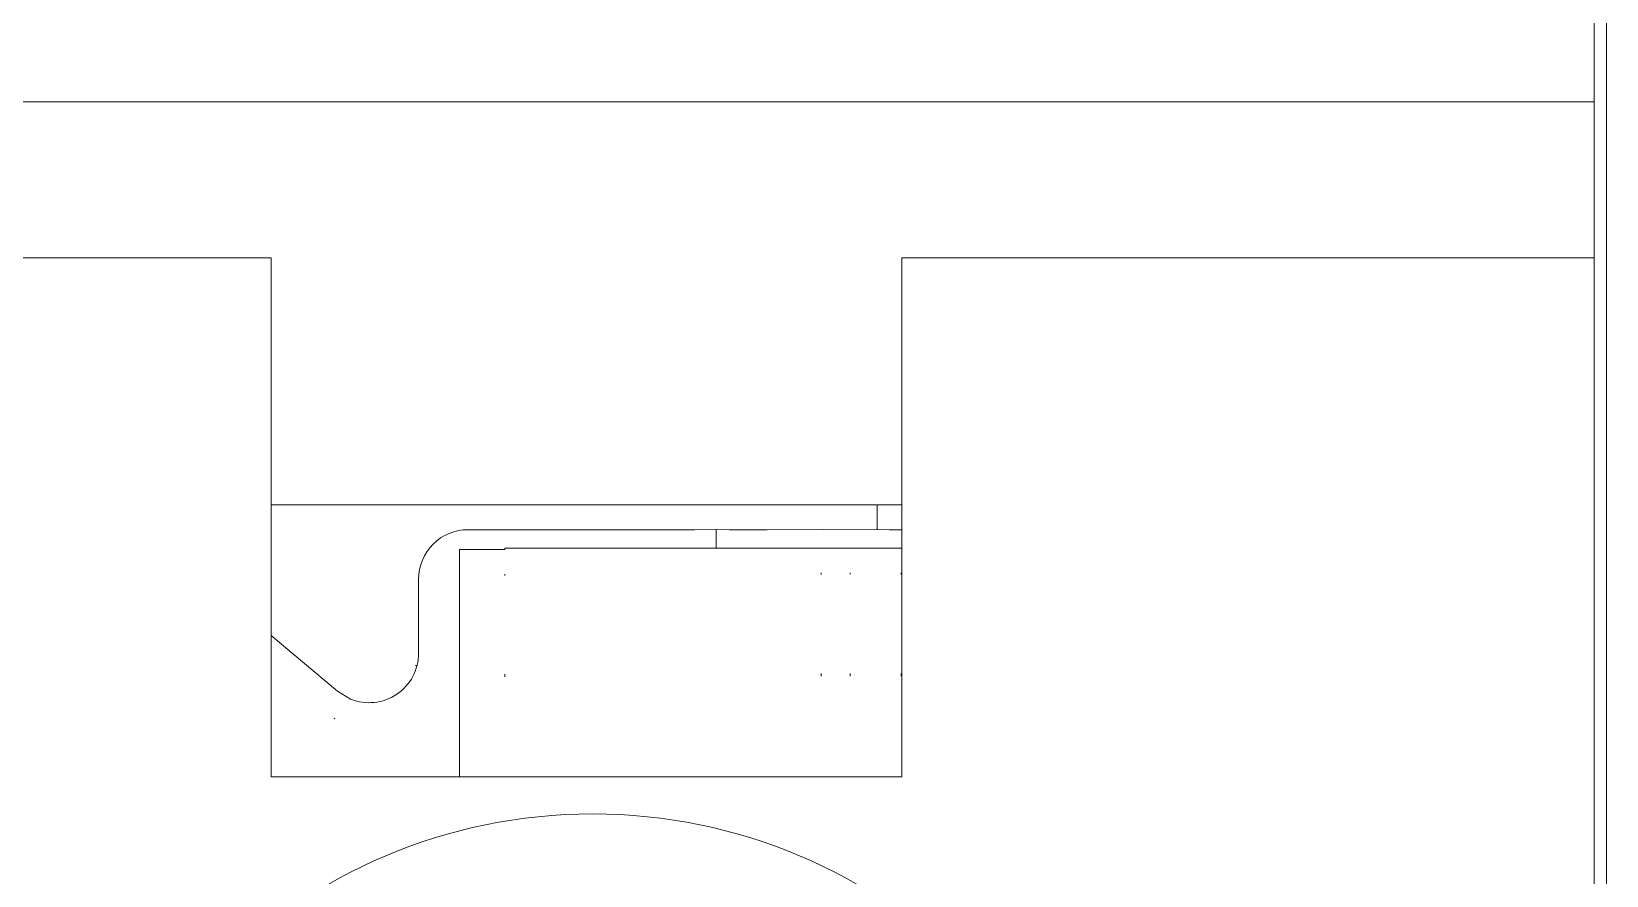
# Model space of a CAD drawing. Header units: inches. Extents: x 17 to 3130, y 15 to 659.
# Drawn here: x 1135.44 to 1141.81, y 208.08 to 211.5 of the extents above; entities that cross this region are included whole.
import ezdxf

# ---------------------------------------------------------------- set-up
doc = ezdxf.new("R2010")
doc.units = ezdxf.units.IN
doc.header["$MEASUREMENT"] = 0
doc.layers.add('Ebene 1', color=7, linetype='Continuous')

msp = doc.modelspace()

# ---------------------------------------------------------------- linework, layer by layer
at = {"layer": 'Ebene 1', "lineweight": 9}
for points in [[(1141.76414, 212.38024), (1141.76414, 212.38024), (1141.76414, 211.21074), (1141.76414, 211.21074)], [(1141.81414, 211.78014), (1141.81414, 211.78014), (1141.81414, 205.95524), (1141.81414, 205.95524)], [(1141.76414, 211.21074), (1141.76414, 211.21074), (1129.86414, 211.21074), (1129.86414, 211.21074)], [(1141.76414, 211.21074), (1141.76414, 211.21074), (1141.76414, 211.21074), (1141.76414, 211.21074)], [(1141.76414, 210.58014), (1141.76414, 210.58014), (1141.76414, 211.21074), (1141.76414, 211.21074)], [(1136.41414, 210.58014), (1136.41414, 210.58014), (1133.76414, 210.58014), (1133.76414, 210.58014)], [(1136.41414, 210.58014), (1136.41414, 210.58014), (1136.41414, 210.58014), (1136.41414, 210.58014)], [(1136.41414, 208.48014), (1136.41414, 208.48014), (1136.41414, 210.58014), (1136.41414, 210.58014)], [(1138.96404, 208.48014), (1138.96404, 208.48014), (1138.96414, 210.58014), (1138.96414, 210.58014)], [(1138.96414, 210.58014), (1138.96414, 210.58014), (1138.96414, 210.58014), (1138.96414, 210.58014)], [(1141.76414, 210.58014), (1141.76414, 210.58014), (1138.96414, 210.58014), (1138.96414, 210.58014)], [(1138.96414, 210.58014), (1138.96414, 210.58014), (1138.96414, 210.58014), (1138.96414, 210.58014)], [(1141.76414, 210.58014), (1141.76414, 210.58014), (1141.76414, 210.58014), (1141.76414, 210.58014)], [(1141.76414, 210.58014), (1141.76414, 210.58014), (1141.76414, 205.95524), (1141.76414, 205.95524)], [(1136.41414, 209.58014), (1136.41414, 209.58014), (1136.41414, 209.58014), (1136.41414, 209.58014)], [(1138.96414, 209.58004), (1138.96414, 209.58004), (1136.41414, 209.58014), (1136.41414, 209.58014)], [(1138.86414, 209.58014), (1138.86414, 209.58014), (1138.86414, 209.58014), (1138.86414, 209.58014)], [(1138.86414, 209.48004), (1138.86414, 209.48004), (1138.86414, 209.58014), (1138.86414, 209.58014)], [(1136.41414, 208.48014), (1136.41414, 208.48014), (1136.41414, 208.48014), (1136.41414, 208.48014)], [(1138.96404, 208.48014), (1138.96404, 208.48014), (1136.41414, 208.48014), (1136.41414, 208.48014)]]:
    msp.add_open_spline(points, degree=3, dxfattribs=at)
at = {"layer": 'Ebene 1', "color": 30, "lineweight": 9}
for points in [[(1137.21014, 209.48014), (1137.15714, 209.48014), (1137.10634, 209.45904), (1137.06864, 209.42164), (1137.06864, 209.42164), (1137.03124, 209.38404), (1137.01034, 209.33324), (1137.01024, 209.28024)], [(1136.73514, 208.79484), (1136.79674, 208.76984), (1136.86674, 208.77704), (1136.92204, 208.81434), (1136.92204, 208.81434), (1136.97714, 208.85144), (1137.01024, 208.91364), (1137.01034, 208.98024)]]:
    msp.add_open_spline(points, degree=3, knots=[0, 0, 0, 0, 0.5, 0.5, 0.5, 0.5, 1, 1, 1, 1], dxfattribs=at)
for points in [[(1137.21014, 209.48014), (1137.21014, 209.48014), (1137.21014, 209.48014), (1137.21014, 209.48014)], [(1137.21014, 209.48014), (1137.21014, 209.48014), (1137.91414, 209.48014), (1137.91414, 209.48014)], [(1137.91414, 209.48014), (1137.91414, 209.48014), (1137.91414, 209.48014), (1137.91414, 209.48014)], [(1137.91414, 209.48014), (1137.91414, 209.48014), (1138.12624, 209.48004), (1138.12624, 209.48004)], [(1138.12624, 209.48004), (1138.12624, 209.48004), (1138.21414, 209.48024), (1138.21414, 209.48024)], [(1138.12624, 209.48004), (1138.12624, 209.48004), (1138.12624, 209.48004), (1138.12624, 209.48004)], [(1138.21414, 209.48024), (1138.21414, 209.48024), (1138.21414, 209.48024), (1138.21414, 209.48024)], [(1138.26744, 209.48014), (1138.26744, 209.48014), (1138.21414, 209.48024), (1138.21414, 209.48024)], [(1138.21414, 209.48024), (1138.21414, 209.48024), (1138.21414, 209.48024), (1138.21414, 209.48024)], [(1138.21414, 209.40514), (1138.21414, 209.40514), (1138.21414, 209.48024), (1138.21414, 209.48024)], [(1138.26744, 209.48014), (1138.26744, 209.48014), (1138.26744, 209.48014), (1138.26744, 209.48014)], [(1138.41914, 209.48014), (1138.41914, 209.48014), (1138.26744, 209.48014), (1138.26744, 209.48014)], [(1138.64614, 209.48024), (1138.64614, 209.48024), (1138.41914, 209.48014), (1138.41914, 209.48014)], [(1138.41914, 209.48014), (1138.41914, 209.48014), (1138.41914, 209.48014), (1138.41914, 209.48014)], [(1138.64614, 209.48024), (1138.64614, 209.48024), (1138.64614, 209.48024), (1138.64614, 209.48024)], [(1138.91414, 209.48014), (1138.91414, 209.48014), (1138.64614, 209.48024), (1138.64614, 209.48024)], [(1138.91414, 209.48014), (1138.91414, 209.48014), (1138.91414, 209.48014), (1138.91414, 209.48014)], [(1138.96414, 209.48014), (1138.96414, 209.48014), (1138.91414, 209.48014), (1138.91414, 209.48014)], [(1137.01024, 209.28024), (1137.01024, 209.28024), (1137.01024, 209.28024), (1137.01024, 209.28024)], [(1137.01034, 208.98024), (1137.01034, 208.98024), (1137.01024, 209.28024), (1137.01024, 209.28024)], [(1136.41414, 209.05144), (1136.41414, 209.05144), (1136.41414, 209.05144), (1136.41414, 209.05144)], [(1136.41414, 209.05144), (1136.41414, 209.05144), (1136.54114, 208.94504), (1136.54114, 208.94504)], [(1136.54114, 208.94504), (1136.54114, 208.94504), (1136.54114, 208.94504), (1136.54114, 208.94504)], [(1136.54114, 208.94504), (1136.54114, 208.94504), (1136.68174, 208.82694), (1136.68174, 208.82694)], [(1136.68174, 208.82694), (1136.68174, 208.82694), (1136.68174, 208.82694), (1136.68174, 208.82694)], [(1136.68174, 208.82694), (1136.68174, 208.82694), (1136.73514, 208.79484), (1136.73514, 208.79484)]]:
    msp.add_open_spline(points, degree=3, dxfattribs=at)
at = {"layer": 'Ebene 1', "color": 253, "lineweight": 9}
for points in [[(1137.17544, 209.40024), (1137.17544, 209.40024), (1137.17544, 209.40024), (1137.17544, 209.40024)], [(1137.17544, 209.40024), (1137.17544, 209.40024), (1137.17544, 208.48004), (1137.17544, 208.48004)], [(1137.17544, 209.40024), (1137.17544, 209.40024), (1137.17544, 209.40024), (1137.17544, 209.40024)], [(1137.17544, 209.40024), (1137.17544, 209.40024), (1137.22314, 209.40024), (1137.22314, 209.40024)], [(1137.22314, 209.40024), (1137.22314, 209.40024), (1137.22314, 209.40024), (1137.22314, 209.40024)], [(1137.22314, 209.40024), (1137.22314, 209.40024), (1137.35854, 209.40024), (1137.35854, 209.40024)], [(1137.35854, 209.40514), (1137.35854, 209.40514), (1137.35854, 209.40514), (1137.35854, 209.40514)], [(1138.63874, 209.40514), (1138.63874, 209.40514), (1137.35854, 209.40514), (1137.35854, 209.40514)], [(1137.35854, 209.40514), (1137.35854, 209.40514), (1137.35854, 209.40514), (1137.35854, 209.40514)], [(1137.35854, 209.40514), (1137.35854, 209.40514), (1137.35854, 209.40024), (1137.35854, 209.40024)], [(1138.63874, 209.40514), (1138.63874, 209.40514), (1138.63874, 209.40514), (1138.63874, 209.40514)], [(1138.71564, 209.40514), (1138.71564, 209.40514), (1138.63874, 209.40514), (1138.63874, 209.40514)], [(1138.71564, 209.40514), (1138.71564, 209.40514), (1138.71564, 209.40514), (1138.71564, 209.40514)], [(1138.75604, 209.40514), (1138.75604, 209.40514), (1138.71564, 209.40514), (1138.71564, 209.40514)], [(1138.75604, 209.40514), (1138.75604, 209.40514), (1138.75604, 209.40514), (1138.75604, 209.40514)], [(1138.75604, 209.40514), (1138.75604, 209.40514), (1138.96184, 209.40514), (1138.96184, 209.40514)], [(1138.96184, 209.40514), (1138.96184, 209.40514), (1138.96184, 209.40514), (1138.96184, 209.40514)], [(1138.96184, 209.40514), (1138.96184, 209.40514), (1138.96294, 209.40514), (1138.96294, 209.40514)], [(1138.96294, 209.40514), (1138.96294, 209.40514), (1138.96294, 209.40514), (1138.96294, 209.40514)], [(1138.96294, 209.40514), (1138.96294, 209.40514), (1138.96414, 209.40514), (1138.96414, 209.40514)]]:
    msp.add_open_spline(points, degree=3, dxfattribs=at)
at = {"layer": 'Ebene 1', "color": 3, "lineweight": 9}
for points in [[(1138.63874, 209.30524), (1138.63874, 209.30524), (1138.63874, 209.30524), (1138.63874, 209.30524)], [(1138.63874, 209.30524), (1138.63874, 209.30524), (1138.63874, 209.29944), (1138.63874, 209.29944)], [(1138.75604, 209.30524), (1138.75604, 209.30524), (1138.75604, 209.30524), (1138.75604, 209.30524)], [(1138.75604, 209.30524), (1138.75604, 209.30524), (1138.75604, 209.29954), (1138.75604, 209.29954)], [(1138.96184, 209.30524), (1138.96184, 209.30524), (1138.96184, 209.30524), (1138.96184, 209.30524)], [(1138.96184, 209.30524), (1138.96184, 209.30524), (1138.96184, 209.29944), (1138.96184, 209.29944)], [(1137.35854, 209.30024), (1137.35854, 209.30024), (1137.35854, 209.30024), (1137.35854, 209.30024)], [(1137.35854, 209.30024), (1137.35854, 209.30024), (1137.35854, 209.29464), (1137.35854, 209.29464)], [(1136.99794, 208.93024), (1136.99794, 208.93024), (1136.99794, 208.93024), (1136.99794, 208.93024)], [(1137.00384, 208.93024), (1137.00384, 208.93024), (1136.99794, 208.93024), (1136.99794, 208.93024)], [(1137.35854, 208.89574), (1137.35854, 208.89574), (1137.35854, 208.89574), (1137.35854, 208.89574)], [(1137.35854, 208.89574), (1137.35854, 208.89574), (1137.35854, 208.88454), (1137.35854, 208.88454)], [(1138.63874, 208.89824), (1138.63874, 208.89824), (1138.63874, 208.89824), (1138.63874, 208.89824)], [(1138.63874, 208.89824), (1138.63874, 208.89824), (1138.63874, 208.88704), (1138.63874, 208.88704)], [(1138.75604, 208.89824), (1138.75604, 208.89824), (1138.75604, 208.89824), (1138.75604, 208.89824)], [(1138.75604, 208.89824), (1138.75604, 208.89824), (1138.75604, 208.88704), (1138.75604, 208.88704)], [(1138.96184, 208.89824), (1138.96184, 208.89824), (1138.96184, 208.89824), (1138.96184, 208.89824)], [(1138.96184, 208.89824), (1138.96184, 208.89824), (1138.96184, 208.88704), (1138.96184, 208.88704)], [(1136.67094, 208.71824), (1136.67094, 208.71824), (1136.66814, 208.71484), (1136.66814, 208.71484)]]:
    msp.add_open_spline(points, degree=3, dxfattribs=at)
at = {"layer": 'Ebene 1', "lineweight": 9}
msp.add_open_spline([(1137.71414, 208.33024), (1136.52674, 208.33014), (1135.56414, 207.36764), (1135.56414, 206.18014), (1135.56414, 206.18014), (1135.56414, 204.99284), (1136.52674, 204.03024), (1137.71414, 204.03014), (1137.71414, 204.03014), (1138.90154, 204.03014), (1139.86414, 204.99284), (1139.86414, 206.18014), (1139.86414, 206.18014), (1139.86414, 207.36764), (1138.90154, 208.33014), (1137.71424, 208.33014)], degree=3, knots=[0, 0, 0, 0, 0.25, 0.25, 0.25, 0.25, 0.5, 0.5, 0.5, 0.5, 0.75, 0.75, 0.75, 0.75, 1, 1, 1, 1], dxfattribs=at)

doc.saveas('drawing.dxf')
